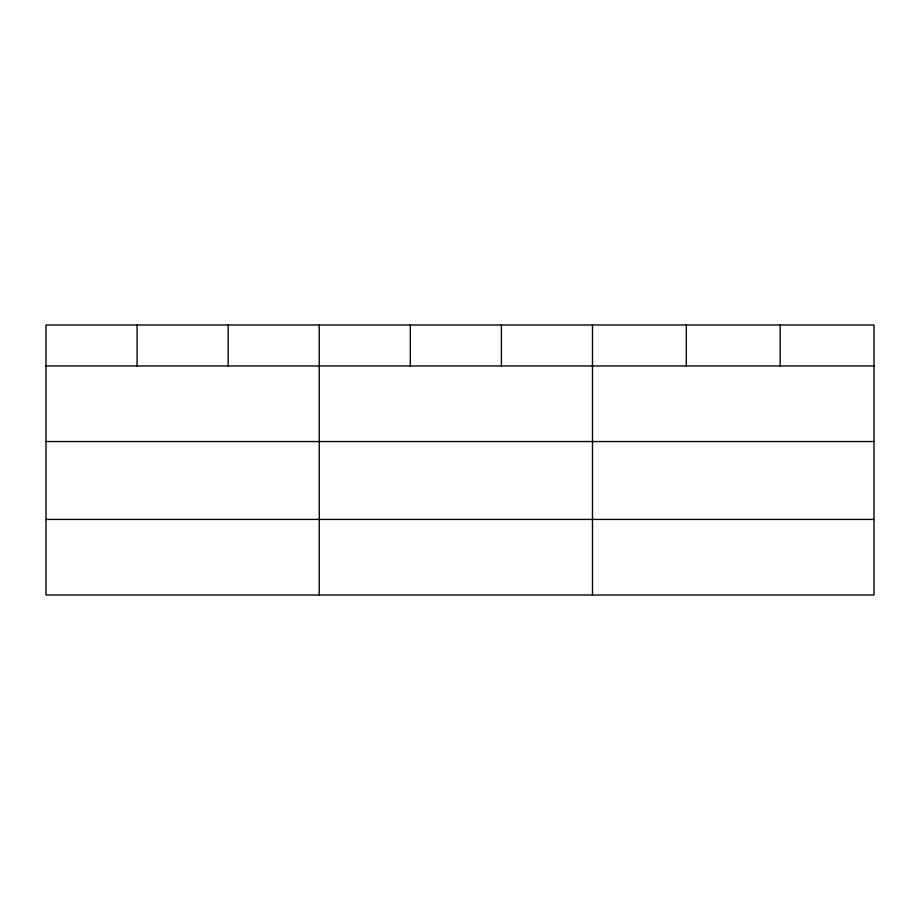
<?xml version="1.0" encoding="UTF-8"?>
<svg xmlns="http://www.w3.org/2000/svg" width="920" height="920" viewBox="0 0 920 920"><rect width="100%" height="100%" fill="white"/><g stroke="black" fill="none" stroke-linecap="round" stroke-linejoin="round"><path stroke-width="1.38" d="M874 441.542L874 325.001L46 325.001L46 594.998L874 594.998L874 441.542L46 441.542M46 365.964L874 365.964M46 519.42L874 519.42M780.16 325.001L780.16 365.964M686.32 325.001L686.32 365.964M592.48 325.001L592.48 594.998M501.4 325.001L501.4 365.964M410.32 325.001L410.32 365.964M319.24 325.001L319.24 594.998M228.16 325.001L228.16 365.964M137.08 325.001L137.08 365.964"/></g></svg>
